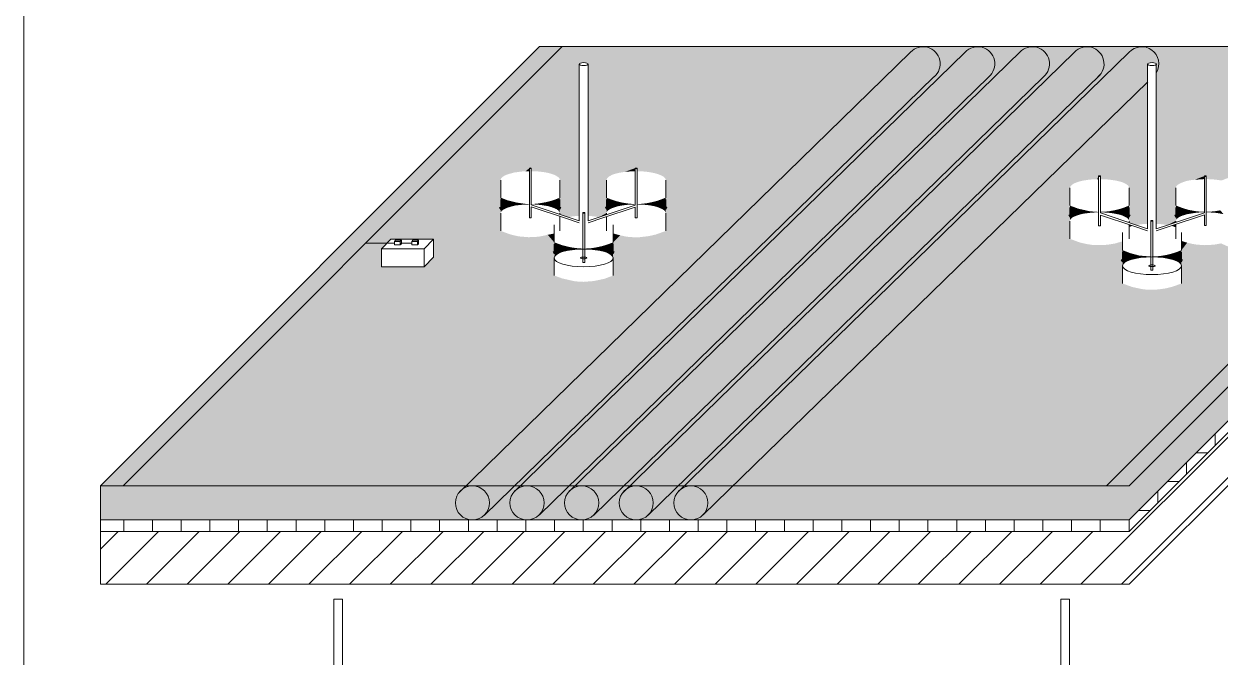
# Model space of a CAD drawing. Extents: x -1067 to 23308, y -6822 to 57810.
# Drawn here: x 202.6 to 327.5, y -21.3 to 44.8 of the extents above; entities that cross this region are included whole.
import ezdxf
from ezdxf.lldxf.tags import DXFTag

# ---------------------------------------------------------------- set-up
doc = ezdxf.new("R2010")
doc.units = 0
doc.layers.get('0').update_dxf_attribs({"lineweight": 13})
for name, color, linetype, lineweight, true_color in [('Boden 8.OG', 7, 'Continuous', 13, 0xc0c0c0), ('Bodenplatten', 9, 'Continuous', 13, 0x808080), ('EL01_WAN_Blitzschutz_kuenstliche_Leiter', 1, 'Continuous', 13, 0xff0000), ('EL01_WAN_Elektrokabel', 7, 'Continuous', 13, 0xff6600), ('EL01_WAN_Fangleitungen bestehend Kün', 1, 'Continuous', 13, 0xff0000), ('EL01_WAN_Geometrie', 3, 'Continuous', 13, 0x00ff00), ('EL01_WAN_Pfeil', 1, 'Continuous', 13, 0xff0000), ('Erde Kies Gestein', 9, 'Continuous', 13, 0x808080), ('Isolation Boden 8.OG', 7, 'Continuous', 13, 0x00e500)]:
    doc.layers.add(name, color=color, linetype=linetype, lineweight=lineweight, true_color=true_color)
doc.layers.add('EL01_WAN_Dachleiterstütze', color=7, linetype='Continuous', lineweight=13)
tags = doc.linetypes.add('fein_strichliert', pattern=[4, 1, -2, 1]).pattern_tags.tags
tags[8:9] = [DXFTag(74, 4), DXFTag(75, 0), DXFTag(340, '0'), DXFTag(46, 0.0), DXFTag(50, 0.0), DXFTag(44, 0.0), DXFTag(45, 0.0)]
tags[6:7] = [DXFTag(74, 4), DXFTag(75, 0), DXFTag(340, '0'), DXFTag(46, 0.0), DXFTag(50, 0.0), DXFTag(44, 0.0), DXFTag(45, 0.0)]
tags[4:5] = [DXFTag(74, 4), DXFTag(75, 0), DXFTag(340, '0'), DXFTag(46, 0.0), DXFTag(50, 0.0), DXFTag(44, 0.0), DXFTag(45, 0.0)]

# ---------------------------------------------------------------- blocks, each defined once
blk = doc.blocks.new('Schraffur-A0UJ2DQ6XE', base_point=(210.58, -3.43))
at = {"color": 0, "linetype": 'ByBlock', "lineweight": -2, "ltscale": 0.13}
for points in [[(256.43, 42.42), (239.93, 21.32), (210.58, -3.43)], [(240.91, 22.3), (256.43, 42.42), (239.93, 21.32)], [(245.36, 22.3), (240.91, 22.3), (256.43, 42.42)], [(256.43, 42.42), (252.38, 28.54), (245.36, 20.42)], [(256.43, 42.42), (245.36, 20.42), (245.36, 22.3)], [(256.43, 42.42), (252.43, 28.67), (252.38, 28.54)], [(256.43, 42.42), (252.53, 28.79), (252.43, 28.67)], [(256.43, 42.42), (252.81, 28.97), (252.53, 28.79)], [(256.43, 42.42), (253.2, 29.12), (252.81, 28.97)], [(256.43, 42.42), (253.82, 29.28), (253.2, 29.12)], [(256.43, 42.42), (254.56, 29.38), (253.82, 29.28)], [(256.43, 42.42), (254.97, 29.4), (254.56, 29.38)], [(256.43, 42.42), (255.37, 29.72), (254.97, 29.4)], [(256.43, 42.42), (255.38, 29.73), (255.37, 29.73)], [(256.43, 42.42), (255.37, 29.73), (255.37, 29.72)], [(256.43, 42.42), (255.41, 29.75), (255.38, 29.74)], [(256.43, 42.42), (255.38, 29.74), (255.38, 29.73)], [(256.43, 42.42), (255.44, 29.75), (255.41, 29.75)], [(256.43, 42.42), (255.47, 29.75), (255.44, 29.75)], [(256.43, 42.42), (255.49, 29.75), (255.47, 29.75)], [(256.43, 42.42), (255.51, 29.75), (255.49, 29.75)], [(256.43, 42.42), (255.53, 29.75), (255.51, 29.75)], [(256.43, 42.42), (255.55, 29.74), (255.53, 29.75)], [(256.43, 42.42), (255.56, 29.73), (255.55, 29.74)], [(256.43, 42.42), (256.36, 29.38), (255.56, 29.41)], [(256.43, 42.42), (255.56, 29.41), (255.56, 29.72)], [(256.43, 42.42), (255.56, 29.72), (255.56, 29.73)], [(256.43, 42.42), (255.56, 29.73), (255.56, 29.73)], [(256.61, 29.35), (256.43, 42.42), (256.36, 29.38)], [(363.86, 42.42), (261.03, 40.76), (256.43, 42.42)], [(260.59, 40.62), (256.61, 29.35), (256.43, 42.42)], [(256.43, 42.42), (261.03, 40.76), (260.95, 40.75)], [(256.43, 42.42), (260.95, 40.75), (260.9, 40.75)], [(256.43, 42.42), (260.9, 40.75), (260.84, 40.74)], [(256.43, 42.42), (260.84, 40.74), (260.76, 40.72)], [(256.43, 42.42), (260.76, 40.72), (260.7, 40.7)], [(256.43, 42.42), (260.7, 40.7), (260.65, 40.68)], [(256.43, 42.42), (260.65, 40.68), (260.62, 40.67)], [(256.43, 42.42), (260.62, 40.67), (260.61, 40.65)], [(256.43, 42.42), (260.61, 40.65), (260.6, 40.64)], [(256.43, 42.42), (260.6, 40.64), (260.59, 40.63)], [(256.43, 42.42), (260.59, 40.63), (260.59, 40.62)], [(363.86, 42.42), (261.13, 40.75), (261.03, 40.76)], [(363.86, 42.42), (261.21, 40.75), (261.13, 40.75)], [(363.86, 42.42), (261.27, 40.74), (261.21, 40.75)], [(363.86, 42.42), (261.31, 40.73), (261.27, 40.74)], [(363.86, 42.42), (261.35, 40.72), (261.31, 40.73)], [(363.86, 42.42), (261.38, 40.71), (261.35, 40.72)], [(363.86, 42.42), (261.41, 40.69), (261.38, 40.71)], [(363.86, 42.42), (261.44, 40.68), (261.41, 40.69)], [(363.86, 42.42), (261.45, 40.67), (261.44, 40.68)], [(363.86, 42.42), (261.47, 40.66), (261.45, 40.67)], [(363.86, 42.42), (261.48, 40.65), (261.47, 40.65)], [(363.86, 42.42), (261.47, 40.65), (261.47, 40.66)], [(363.86, 42.42), (261.49, 40.64), (261.48, 40.65)], [(363.86, 42.42), (261.5, 40.63), (261.49, 40.64)], [(363.86, 42.42), (320.32, 40.75), (261.5, 40.6)], [(363.86, 42.42), (261.5, 40.6), (261.5, 40.61)], [(363.86, 42.42), (261.5, 40.61), (261.5, 40.62)], [(363.86, 42.42), (261.5, 40.62), (261.5, 40.63)], [(363.86, 42.42), (318.01, -3.43), (337.37, 19.53)], [(363.86, 42.42), (320.39, 40.76), (320.32, 40.75)], [(363.86, 42.42), (320.43, 40.76), (320.39, 40.76)], [(363.86, 42.42), (320.49, 40.75), (320.43, 40.76)], [(363.86, 42.42), (320.54, 40.75), (320.49, 40.75)], [(363.86, 42.42), (320.58, 40.74), (320.54, 40.75)], [(363.86, 42.42), (320.64, 40.73), (320.58, 40.74)], [(363.86, 42.42), (320.69, 40.72), (320.64, 40.73)], [(363.86, 42.42), (320.75, 40.7), (320.69, 40.72)], [(363.86, 42.42), (320.8, 40.68), (320.75, 40.7)], [(363.86, 42.42), (320.82, 40.66), (320.8, 40.68)], [(363.86, 42.42), (320.85, 40.63), (320.82, 40.66)], [(363.86, 42.42), (323.61, 28.26), (320.85, 29.15)], [(363.86, 42.42), (320.85, 29.15), (320.85, 29.48)], [(363.86, 42.42), (320.85, 29.48), (320.85, 37.41)], [(363.86, 42.42), (320.85, 37.41), (320.85, 40.6)], [(363.86, 42.42), (320.85, 40.6), (320.85, 40.62)], [(363.86, 42.42), (320.85, 40.62), (320.85, 40.63)], [(363.86, 42.42), (323.95, 28.37), (323.61, 28.26)], [(363.86, 42.42), (324.32, 28.46), (323.95, 28.37)], [(363.86, 42.42), (325.9, 28.92), (324.32, 28.46)], [(363.86, 42.42), (325.92, 28.92), (325.9, 28.92)], [(363.86, 42.42), (325.93, 28.93), (325.92, 28.92)], [(363.86, 42.42), (325.95, 28.93), (325.93, 28.93)], [(363.86, 42.42), (325.96, 28.93), (325.95, 28.93)], [(363.86, 42.42), (325.97, 28.93), (325.96, 28.93)], [(363.86, 42.42), (325.98, 28.93), (325.97, 28.93)], [(363.86, 42.42), (326, 28.93), (325.98, 28.93)], [(363.86, 42.42), (326.01, 28.93), (326, 28.93)], [(363.86, 42.42), (326.03, 28.92), (326.01, 28.93)], [(363.86, 42.42), (326.05, 28.92), (326.03, 28.92)], [(363.86, 42.42), (326.06, 28.91), (326.05, 28.92)], [(363.86, 42.42), (326.07, 28.9), (326.06, 28.91)], [(363.86, 42.42), (326.36, 28.58), (326.07, 28.59)], [(363.86, 42.42), (326.07, 28.59), (326.07, 28.89)], [(363.86, 42.42), (326.07, 28.89), (326.07, 28.9)], [(363.86, 42.42), (326.07, 28.9), (326.07, 28.9)], [(363.86, 42.42), (326.65, 28.57), (326.36, 28.58)], [(363.86, 42.42), (326.95, 28.54), (326.65, 28.57)], [(363.86, 42.42), (327.28, 28.5), (326.95, 28.54)], [(363.86, 42.42), (327.5, 28.47), (327.28, 28.5)], [(363.86, 42.42), (327.65, 28.44), (327.5, 28.47)], [(256.84, 29.32), (260.59, 40.62), (256.61, 29.35)], [(257.04, 29.29), (256.84, 29.32), (260.59, 40.62)], [(260.59, 40.62), (257.21, 29.26), (257.04, 29.29)], [(260.59, 40.62), (257.04, 29.29), (260.59, 40.62)], [(260.59, 40.62), (257.43, 29.21), (257.21, 29.26)], [(260.59, 40.62), (257.58, 29.17), (257.43, 29.21)], [(260.59, 40.62), (257.7, 29.13), (257.58, 29.17)], [(260.59, 40.62), (257.84, 29.08), (257.7, 29.13)], [(260.59, 40.62), (257.95, 29.04), (257.84, 29.08)], [(260.59, 40.62), (258.06, 28.99), (257.95, 29.04)], [(260.59, 40.62), (258.17, 28.94), (258.06, 28.99)], [(260.59, 40.62), (258.23, 28.9), (258.17, 28.94)], [(260.59, 40.62), (258.32, 28.84), (258.23, 28.9)], [(260.59, 40.62), (258.4, 28.78), (258.32, 28.84)], [(260.59, 40.62), (258.45, 28.73), (258.4, 28.78)], [(260.58, 40.61), (258.45, 28.73), (260.59, 40.62)], [(260.58, 40.61), (258.51, 28.65), (258.45, 28.73)], [(260.58, 40.61), (258.54, 28.56), (258.51, 28.65)], [(260.58, 40.61), (258.55, 28.49), (258.54, 28.56)], [(258.55, 26.65), (258.55, 28.49), (260.58, 40.61)], [(258.55, 26.65), (260.58, 40.61), (258.55, 25.02)], [(259.42, 24.62), (260.58, 40.61), (258.55, 24.91)], [(260.58, 40.61), (258.55, 24.91), (258.55, 25.02)], [(260.58, 40.6), (259.42, 24.62), (260.58, 40.61)], [(260.01, 24.71), (260.58, 40.6), (259.42, 24.62)], [(260.58, 24.75), (260.01, 24.71), (260.58, 40.6)], [(260.58, 38.24), (260.58, 24.75), (260.58, 40.6)], [(261.5, 38.24), (261.5, 40.6), (320.32, 40.75)], [(261.5, 38.24), (320.32, 40.75), (320.26, 40.75)], [(261.5, 38.24), (320.26, 40.75), (320.2, 40.74)], [(320.15, 40.73), (261.5, 38.24), (320.2, 40.74)], [(320.15, 40.73), (266.48, 29.74), (261.5, 38.24)], [(320.15, 40.73), (266.5, 29.75), (266.48, 29.74)], [(320.15, 40.73), (266.51, 29.75), (266.5, 29.75)], [(320.15, 40.73), (266.53, 29.75), (266.51, 29.75)], [(320.15, 40.73), (266.57, 29.75), (266.53, 29.75)], [(320.15, 40.73), (266.59, 29.74), (266.57, 29.75)], [(320.15, 40.73), (266.6, 29.74), (266.59, 29.74)], [(320.15, 40.73), (266.61, 29.73), (266.6, 29.74)], [(320.15, 40.73), (266.62, 29.73), (266.61, 29.73)], [(320.15, 40.73), (266.61, 29.73), (266.61, 29.73)], [(320.15, 40.73), (266.87, 29.4), (266.62, 29.41)], [(320.15, 40.73), (266.62, 29.41), (266.62, 29.71)], [(320.15, 40.73), (266.62, 29.71), (266.62, 29.72)], [(320.15, 40.73), (266.62, 29.72), (266.62, 29.72)], [(320.15, 40.73), (266.62, 29.72), (266.62, 29.73)], [(320.15, 40.73), (267.2, 29.39), (266.87, 29.4)], [(320.15, 40.73), (267.55, 29.36), (267.2, 29.39)], [(320.15, 40.73), (267.8, 29.33), (267.55, 29.36)], [(320.15, 40.73), (268.15, 29.27), (267.8, 29.33)], [(320.15, 40.73), (268.41, 29.22), (268.15, 29.27)], [(320.15, 40.73), (268.59, 29.17), (268.41, 29.22)], [(320.15, 40.73), (268.86, 29.09), (268.59, 29.17)], [(320.15, 40.73), (269.03, 29.02), (268.86, 29.09)], [(320.15, 40.73), (269.17, 28.96), (269.03, 29.02)], [(320.15, 40.73), (269.29, 28.89), (269.17, 28.96)], [(320.15, 40.73), (269.4, 28.83), (269.29, 28.89)], [(320.15, 40.73), (269.46, 28.77), (269.4, 28.83)], [(320.15, 40.73), (269.51, 28.72), (269.46, 28.77)], [(320.15, 40.73), (269.56, 28.65), (269.51, 28.72)], [(320.15, 40.73), (269.59, 28.58), (269.56, 28.65)], [(320.15, 40.73), (269.61, 28.49), (269.59, 28.58)], [(320.15, 40.73), (320.08, 40.72), (269.61, 28.49)], [(269.61, 26.65), (269.61, 28.49), (320.08, 40.72)], [(269.61, 26.65), (320.08, 40.72), (269.61, 25.02)], [(269.61, 23.17), (269.61, 25.02), (320.08, 40.72)], [(269.61, 23.17), (320.08, 40.72), (320.04, 40.7)], [(269.61, 23.17), (320.04, 40.7), (320.02, 40.69)], [(269.61, 23.17), (320.02, 40.69), (320, 40.68)], [(269.61, 23.17), (320, 40.68), (319.98, 40.67)], [(269.61, 23.17), (319.98, 40.67), (319.96, 40.65)], [(269.61, 23.17), (319.96, 40.65), (319.95, 40.64)], [(269.61, 23.17), (319.95, 40.64), (311.9, 27.85)], [(311.9, 27.85), (319.95, 40.64), (311.95, 27.91)], [(319.94, 40.62), (311.95, 27.91), (319.95, 40.64)], [(319.94, 40.62), (312.04, 28), (311.95, 27.91)], [(319.94, 40.62), (312.17, 28.08), (312.04, 28)], [(319.94, 40.62), (312.36, 28.18), (312.17, 28.08)], [(319.94, 40.62), (312.66, 28.29), (312.36, 28.18)], [(319.94, 40.62), (312.93, 28.37), (312.66, 28.29)], [(319.94, 40.62), (313.19, 28.43), (312.93, 28.37)], [(319.94, 40.62), (313.38, 28.46), (313.19, 28.43)], [(319.94, 40.62), (313.7, 28.51), (313.38, 28.46)], [(319.94, 40.62), (314.08, 28.55), (313.7, 28.51)], [(319.94, 40.62), (314.34, 28.57), (314.08, 28.55)], [(319.94, 40.62), (314.66, 28.58), (314.34, 28.57)], [(319.94, 40.62), (314.82, 28.89), (314.66, 28.58)], [(319.94, 40.62), (314.83, 28.91), (314.82, 28.9)], [(319.94, 40.62), (314.82, 28.9), (314.82, 28.89)], [(319.94, 40.62), (314.84, 28.91), (314.83, 28.91)], [(319.94, 40.62), (314.85, 28.91), (314.84, 28.91)], [(319.94, 40.62), (314.86, 28.92), (314.85, 28.91)], [(319.94, 40.62), (314.88, 28.92), (314.86, 28.92)], [(319.94, 40.62), (314.89, 28.92), (314.88, 28.92)], [(319.94, 40.62), (314.92, 28.92), (314.89, 28.92)], [(319.94, 40.62), (314.94, 28.92), (314.92, 28.92)], [(319.94, 40.62), (314.97, 28.92), (314.94, 28.92)], [(319.94, 40.62), (314.99, 28.91), (314.97, 28.92)], [(319.94, 40.62), (315, 28.91), (314.99, 28.91)], [(319.94, 40.62), (315.01, 28.9), (315, 28.91)], [(319.94, 40.62), (315.36, 28.57), (315.01, 28.58)], [(319.94, 40.62), (315.01, 28.58), (315.01, 28.89)], [(319.94, 40.62), (315.01, 28.89), (315.01, 28.89)], [(319.94, 40.62), (315.01, 28.89), (315.01, 28.9)], [(319.94, 40.62), (315.62, 28.56), (315.36, 28.57)], [(319.94, 40.62), (315.82, 28.54), (315.62, 28.56)], [(319.94, 40.62), (315.96, 28.53), (315.82, 28.54)], [(319.94, 40.62), (316.15, 28.5), (315.96, 28.53)], [(319.94, 40.62), (316.3, 28.48), (316.15, 28.5)], [(319.94, 40.62), (316.51, 28.45), (316.3, 28.48)], [(319.94, 40.62), (316.69, 28.42), (316.51, 28.45)], [(319.94, 40.62), (316.84, 28.38), (316.69, 28.42)], [(319.94, 40.62), (316.96, 28.36), (316.84, 28.38)], [(319.94, 40.62), (317.09, 28.32), (316.96, 28.36)], [(319.94, 40.62), (317.2, 28.29), (317.09, 28.32)], [(319.94, 40.62), (317.34, 28.24), (317.2, 28.29)], [(319.94, 40.62), (317.5, 28.17), (317.34, 28.24)], [(319.94, 40.62), (317.62, 28.11), (317.5, 28.17)], [(319.94, 40.62), (317.7, 28.06), (317.62, 28.11)], [(319.94, 40.62), (317.78, 28.01), (317.7, 28.06)], [(319.94, 40.62), (317.86, 27.94), (317.78, 28.01)], [(319.94, 40.62), (317.92, 27.88), (317.86, 27.94)], [(319.94, 40.62), (317.95, 27.83), (317.92, 27.88)], [(317.98, 27.78), (319.94, 40.62), (317.95, 27.83)], [(319.94, 40.6), (317.98, 27.78), (319.94, 40.62)], [(318, 27.73), (319.94, 40.6), (317.98, 27.78)], [(318, 25.82), (318, 27.66), (319.94, 40.6)], [(318, 25.82), (319.94, 40.6), (318.77, 23.79)], [(318, 27.66), (318, 27.73), (319.94, 40.6)], [(319.94, 40.6), (318.99, 23.83), (318.77, 23.79)], [(319.94, 40.6), (319.19, 23.86), (318.99, 23.83)], [(319.94, 40.6), (319.46, 23.89), (319.19, 23.86)], [(319.94, 40.6), (319.69, 23.91), (319.46, 23.89)], [(319.94, 40.6), (319.94, 23.92), (319.69, 23.91)], [(319.94, 40.6), (319.94, 37.41), (319.94, 23.92)], [(264.02, 29.04), (261.5, 38.24), (264.39, 29.16)], [(261.5, 38.24), (264.39, 29.16), (266.47, 29.74)], [(263.48, 28.64), (261.5, 24.75), (261.5, 38.24)], [(263.48, 28.64), (261.5, 38.24), (263.53, 28.72)], [(261.5, 38.24), (264.02, 29.04), (263.76, 28.9)], [(261.5, 38.24), (263.76, 28.9), (263.67, 28.84)], [(261.5, 38.24), (263.67, 28.84), (263.58, 28.77)], [(261.5, 38.24), (263.58, 28.77), (263.53, 28.72)], [(261.5, 38.24), (266.48, 29.74), (266.47, 29.74)], [(255.37, 29.41), (254.97, 29.4), (255.37, 29.72)], [(255.37, 29.41), (255.37, 29.72), (255.37, 29.72)], [(264.39, 29.16), (266.47, 29.74), (264.81, 29.26)], [(266.47, 29.74), (264.81, 29.26), (266.45, 29.74)], [(264.81, 29.26), (266.45, 29.74), (265.32, 29.34)], [(265.65, 29.37), (265.32, 29.34), (266.45, 29.74)], [(265.65, 29.37), (266.45, 29.74), (266.44, 29.73)], [(265.65, 29.37), (266.44, 29.73), (265.89, 29.39)], [(266.44, 29.73), (266.44, 29.73), (265.89, 29.39)], [(266.44, 29.73), (265.89, 29.39), (266.43, 29.72)], [(265.89, 29.39), (266.43, 29.72), (266.21, 29.41)], [(266.43, 29.72), (266.21, 29.41), (266.43, 29.72)], [(266.21, 29.41), (266.43, 29.72), (266.43, 29.71)], [(266.43, 29.41), (266.21, 29.41), (266.43, 29.71)], [(314.66, 28.58), (314.82, 28.89), (314.82, 28.89)], [(314.66, 28.58), (314.82, 28.89), (314.82, 28.58)], [(323.11, 28.01), (323.01, 27.93), (320.85, 29.15)], [(323.01, 27.93), (320.85, 29.15), (322.93, 27.82)], [(320.85, 29.15), (322.93, 27.82), (320.85, 23.92)], [(320.85, 29.15), (323.61, 28.26), (323.32, 28.13)], [(320.85, 29.15), (323.32, 28.13), (323.11, 28.01)], [(324.86, 28.52), (324.32, 28.46), (325.9, 28.92)], [(324.86, 28.52), (325.9, 28.92), (325.89, 28.91)], [(324.86, 28.52), (325.89, 28.91), (325.88, 28.91)], [(324.86, 28.52), (325.88, 28.91), (325.88, 28.9)], [(324.86, 28.52), (325.88, 28.9), (325.87, 28.89)], [(324.86, 28.52), (325.87, 28.89), (325.87, 28.59)], [(245.36, 20.42), (252.38, 28.54), (252.38, 28.49)], [(252.38, 26.65), (245.36, 20.42), (252.38, 28.49)], [(263.48, 28.64), (261.88, 24.72), (261.5, 24.75)], [(263.48, 28.64), (263.44, 28.55), (261.88, 24.72)], [(263.44, 28.55), (262.13, 24.69), (261.88, 24.72)], [(262.66, 24.62), (263.44, 28.55), (262.13, 24.69)], [(263.43, 28.48), (262.66, 24.62), (263.44, 28.55)], [(263.43, 25.04), (263.43, 28.48), (262.66, 24.62)], [(263.43, 26.65), (263.43, 25.04), (263.43, 28.48)], [(269.61, 23.17), (311.9, 27.85), (311.85, 27.77)], [(269.61, 23.17), (311.85, 27.77), (311.83, 27.66)], [(269.61, 23.17), (311.83, 27.66), (311.83, 24.19)], [(311.83, 25.82), (311.83, 24.19), (311.83, 27.66)], [(322.93, 27.82), (320.85, 23.92), (322.9, 27.74)], [(320.85, 23.92), (322.9, 27.74), (321.16, 23.9)], [(322.9, 27.74), (321.49, 23.87), (321.16, 23.9)], [(322.01, 23.79), (322.9, 27.74), (321.49, 23.87)], [(322.89, 27.67), (322.01, 23.79), (322.9, 27.74)], [(322.89, 24.22), (322.89, 27.67), (322.01, 23.79)], [(322.89, 25.83), (322.89, 24.22), (322.89, 27.67)], [(252.38, 26.65), (252.38, 23.18), (245.36, 20.42)], [(252.38, 26.65), (253.07, 26.38), (252.39, 25.12)], [(252.38, 26.65), (252.39, 25.12), (252.38, 25.02)], [(252.38, 26.65), (252.38, 25.02), (252.38, 23.18)], [(253.07, 26.38), (252.48, 25.27), (252.39, 25.12)], [(253.07, 26.38), (252.63, 25.39), (252.48, 25.27)], [(253.07, 26.38), (253.01, 25.58), (252.63, 25.39)], [(253.07, 26.38), (253.5, 25.73), (253.01, 25.58)], [(253.07, 26.38), (254.07, 26.13), (253.5, 25.73)], [(257.62, 26.31), (257.32, 25.77), (257.15, 26.19)], [(257.68, 25.66), (257.62, 26.31), (257.32, 25.77)], [(258.1, 26.47), (257.68, 25.66), (257.62, 26.31)], [(257.98, 25.55), (258.1, 26.47), (257.68, 25.66)], [(258.21, 25.45), (257.98, 25.55), (258.1, 26.47)], [(258.55, 26.65), (258.21, 25.45), (258.1, 26.47)], [(258.55, 26.65), (258.37, 25.33), (258.21, 25.45)], [(258.55, 26.65), (258.49, 25.19), (258.37, 25.33)], [(258.55, 26.65), (258.52, 25.12), (258.49, 25.19)], [(258.55, 26.65), (258.55, 25.02), (258.52, 25.12)], [(263.97, 26.44), (263.45, 25.11), (263.43, 26.65)], [(263.45, 25.11), (263.43, 26.65), (263.43, 25.04)], [(263.48, 25.19), (263.97, 26.44), (263.45, 25.11)], [(263.53, 25.26), (263.48, 25.19), (263.97, 26.44)], [(263.97, 26.44), (263.63, 25.35), (263.53, 25.26)], [(263.97, 26.44), (263.73, 25.42), (263.63, 25.35)], [(263.97, 26.44), (263.93, 25.52), (263.73, 25.42)], [(263.93, 25.52), (263.97, 26.44), (264.16, 25.61)], [(263.97, 26.44), (264.16, 25.61), (264.4, 26.3)], [(264.16, 25.61), (264.4, 26.3), (264.55, 25.74)], [(264.4, 26.3), (264.55, 25.74), (264.97, 26.15)], [(268.67, 26.3), (268.38, 25.77), (268.13, 26.17)], [(268.77, 25.66), (268.67, 26.3), (268.38, 25.77)], [(269.12, 26.46), (268.77, 25.66), (268.67, 26.3)], [(268.99, 25.57), (269.12, 26.46), (268.77, 25.66)], [(269.16, 25.5), (268.99, 25.57), (269.12, 26.46)], [(269.61, 26.65), (269.16, 25.5), (269.12, 26.46)], [(269.61, 26.65), (269.3, 25.43), (269.16, 25.5)], [(269.61, 26.65), (269.4, 25.36), (269.3, 25.43)], [(269.61, 26.65), (269.47, 25.3), (269.4, 25.36)], [(269.61, 26.65), (269.55, 25.21), (269.47, 25.3)], [(269.61, 26.65), (269.6, 25.11), (269.55, 25.21)], [(269.61, 26.65), (269.61, 25.02), (269.6, 25.11)], [(254.07, 26.13), (253.95, 25.84), (253.5, 25.73)], [(254.74, 25.92), (254.07, 26.13), (253.95, 25.84)], [(255, 26), (254.74, 25.92), (254.07, 26.13)], [(255.37, 25.94), (255, 26), (254.74, 25.92)], [(255.37, 25.99), (255.37, 25.94), (255, 26)], [(256.03, 26.01), (255.89, 25.94), (255.56, 25.94)], [(256.03, 26.01), (255.56, 25.94), (255.56, 25.99)], [(256.23, 25.92), (256.03, 26.01), (255.89, 25.94)], [(256.56, 26.08), (256.23, 25.92), (256.03, 26.01)], [(256.73, 25.86), (256.56, 26.08), (256.23, 25.92)], [(257.15, 26.19), (256.73, 25.86), (256.56, 26.08)], [(257.32, 25.77), (257.15, 26.19), (256.73, 25.86)], [(263.44, 24.88), (262.66, 24.62), (263.43, 25.04)], [(264.55, 25.74), (264.97, 26.15), (264.86, 25.8)], [(265.22, 25.86), (264.86, 25.8), (264.97, 26.15)], [(265.22, 25.86), (264.97, 26.15), (265.58, 26.05)], [(265.22, 25.86), (265.58, 26.05), (265.68, 25.91)], [(266.07, 26), (265.68, 25.91), (265.58, 26.05)], [(266.07, 26), (266.07, 25.93), (265.68, 25.91)], [(266.07, 26), (266.43, 25.99), (266.42, 25.94)], [(266.07, 26), (266.42, 25.94), (266.07, 25.93)], [(266.99, 25.93), (266.75, 25.99), (266.62, 25.94)], [(266.75, 25.99), (266.62, 25.94), (266.62, 25.99)], [(267.13, 26.01), (266.99, 25.93), (266.75, 25.99)], [(267.46, 25.9), (267.13, 26.01), (266.99, 25.93)], [(267.63, 26.07), (267.46, 25.9), (267.13, 26.01)], [(267.69, 25.88), (267.63, 26.07), (267.46, 25.9)], [(268.13, 26.17), (267.69, 25.88), (267.63, 26.07)], [(268.13, 26.17), (267.92, 25.85), (267.69, 25.88)], [(268.38, 25.77), (268.13, 26.17), (267.92, 25.85)], [(312.7, 25.5), (311.9, 24.4), (311.83, 25.82)], [(311.83, 25.82), (311.9, 24.4), (311.85, 24.31)], [(311.83, 25.82), (311.85, 24.31), (311.83, 24.19)], [(312.7, 25.5), (311.99, 24.5), (311.9, 24.4)], [(312.7, 25.5), (312.11, 24.59), (311.99, 24.5)], [(312.7, 25.5), (312.44, 24.75), (312.11, 24.59)], [(312.89, 24.9), (312.44, 24.75), (312.7, 25.5)], [(312.89, 24.9), (312.7, 25.5), (313.89, 25.23)], [(312.89, 24.9), (313.89, 25.23), (313.25, 24.98)], [(313.89, 25.23), (313.69, 25.04), (313.25, 24.98)], [(314.14, 25.09), (313.89, 25.23), (313.69, 25.04)], [(314.82, 25.16), (314.14, 25.09), (313.89, 25.23)], [(314.56, 25.11), (314.82, 25.16), (314.14, 25.09)], [(314.82, 25.12), (314.56, 25.11), (314.82, 25.16)], [(315.04, 25.17), (315.02, 25.12), (315.01, 25.12)], [(315.04, 25.17), (315.01, 25.12), (315.01, 25.16)], [(315.04, 25.17), (315.01, 25.16), (315.01, 25.17)], [(315.04, 25.17), (315.48, 25.1), (315.02, 25.12)], [(315.04, 25.17), (315.37, 25.18), (315.48, 25.1)], [(315.37, 25.18), (315.48, 25.1), (315.61, 25.2)], [(315.48, 25.1), (315.61, 25.2), (315.74, 25.09)], [(315.61, 25.2), (315.74, 25.09), (315.91, 25.23)], [(315.74, 25.09), (315.91, 25.23), (316.1, 25.05)], [(315.91, 25.23), (316.1, 25.05), (316.31, 25.3)], [(316.1, 25.05), (316.31, 25.3), (316.52, 24.98)], [(316.31, 25.3), (316.47, 25.33), (316.52, 24.98)], [(316.47, 25.33), (316.52, 24.98), (317.01, 25.46)], [(316.52, 24.98), (317.01, 25.46), (316.83, 24.92)], [(317.01, 25.46), (316.83, 24.92), (317.07, 24.86)], [(317.49, 25.62), (317.07, 24.86), (317.01, 25.46)], [(317.49, 25.62), (317.23, 24.81), (317.07, 24.86)], [(317.49, 25.62), (317.38, 24.75), (317.23, 24.81)], [(317.49, 25.62), (317.55, 24.67), (317.38, 24.75)], [(318, 25.82), (317.55, 24.67), (317.49, 25.62)], [(318, 25.82), (317.72, 24.58), (317.55, 24.67)], [(318, 25.82), (317.81, 24.52), (317.72, 24.58)], [(318, 25.82), (317.88, 24.45), (317.81, 24.52)], [(318, 25.82), (317.94, 24.38), (317.88, 24.45)], [(318, 25.82), (317.98, 24.31), (317.94, 24.38)], [(318, 25.82), (318, 24.24), (317.98, 24.31)], [(318, 25.82), (318.77, 23.79), (318, 24.05)], [(318, 25.82), (318, 24.05), (318, 24.19)], [(318, 25.82), (318, 24.19), (318, 24.24)], [(323.55, 25.58), (322.93, 24.35), (322.89, 25.83)], [(322.93, 24.35), (322.89, 25.83), (322.89, 24.22)], [(323.05, 24.5), (323.55, 25.58), (322.93, 24.35)], [(323.29, 24.65), (323.05, 24.5), (323.55, 25.58)], [(323.56, 24.77), (323.29, 24.65), (323.55, 25.58)], [(323.56, 24.77), (323.55, 25.58), (324.22, 25.37)], [(323.56, 24.77), (324.22, 25.37), (324.05, 24.92)], [(324.46, 24.99), (324.05, 24.92), (324.22, 25.37)], [(324.46, 24.99), (324.22, 25.37), (324.96, 25.24)], [(324.46, 24.99), (324.96, 25.24), (324.88, 25.06)], [(324.88, 25.06), (324.96, 25.24), (325.27, 25.1)], [(324.96, 25.24), (325.27, 25.1), (325.5, 25.18)], [(325.27, 25.1), (325.5, 25.18), (325.74, 25.12)], [(325.5, 25.18), (325.74, 25.12), (325.87, 25.17)], [(325.74, 25.12), (325.87, 25.17), (325.87, 25.12)], [(326.39, 25.18), (326.25, 25.11), (326.07, 25.12)], [(326.39, 25.18), (326.07, 25.12), (326.07, 25.17)], [(326.39, 25.18), (326.6, 25.1), (326.25, 25.11)], [(326.39, 25.18), (326.96, 25.23), (326.6, 25.1)], [(326.96, 25.23), (326.94, 25.08), (326.6, 25.1)], [(327.3, 25.03), (326.96, 25.23), (326.94, 25.08)], [(327.53, 25.33), (327.3, 25.03), (326.96, 25.23)], [(327.87, 24.93), (327.53, 25.33), (327.3, 25.03)], [(269.61, 23.17), (311.83, 24.19), (311.83, 22.35)], [(322.89, 24.09), (322.01, 23.79), (322.89, 24.22)], [(257.96, 18.52), (245.36, 20.42), (252.38, 23.18)], [(257.96, 18.52), (252.38, 23.18), (253.35, 22.82)], [(257.96, 18.52), (253.35, 22.82), (254.22, 22.61)], [(257.96, 18.52), (254.22, 22.61), (255.3, 22.52)], [(257.96, 18.52), (255.3, 22.52), (256.33, 22.57)], [(257.96, 18.52), (256.33, 22.57), (257.29, 22.77)], [(257.96, 21.99), (257.29, 22.77), (257.96, 22.91)], [(257.96, 18.52), (257.29, 22.77), (257.96, 21.99)], [(264.13, 21.99), (264.13, 22.91), (264.85, 22.72)], [(264.13, 21.99), (264.85, 22.72), (264.13, 20.36)], [(318.01, -3.43), (264.13, 18.52), (264.85, 22.72)], [(264.13, 20.36), (264.85, 22.72), (264.13, 18.52)], [(318.01, -3.43), (264.85, 22.72), (265.55, 22.57)], [(318.01, -3.43), (265.55, 22.57), (266.31, 22.51)], [(318.01, -3.43), (266.31, 22.51), (266.89, 22.52)], [(318.01, -3.43), (266.89, 22.52), (267.87, 22.64)], [(318.01, -3.43), (267.87, 22.64), (268.57, 22.8)], [(318.01, -3.43), (268.57, 22.8), (269.61, 23.17)], [(318.01, -3.43), (269.61, 23.17), (311.83, 22.35)], [(239.93, 21.32), (210.58, -3.43), (239.93, 19.44)], [(257.96, 18.52), (257.96, 21.99), (257.96, 20.36)], [(258.84, 21.67), (258.01, 20.53), (257.96, 21.99)], [(258.01, 20.53), (257.96, 21.99), (257.96, 20.43)], [(257.96, 21.99), (257.96, 20.43), (257.96, 20.36)], [(258.24, 20.77), (258.84, 21.67), (258.01, 20.53)], [(258.61, 20.92), (258.24, 20.77), (258.84, 21.67)], [(258.94, 21.04), (258.61, 20.92), (258.84, 21.67)], [(258.94, 21.04), (258.84, 21.67), (259.68, 21.47)], [(258.94, 21.04), (259.68, 21.47), (259.37, 21.13)], [(259.37, 21.13), (259.68, 21.47), (259.98, 21.23)], [(259.68, 21.47), (259.98, 21.23), (260.29, 21.38)], [(259.98, 21.23), (260.29, 21.38), (260.46, 21.27)], [(260.29, 21.38), (260.46, 21.27), (260.95, 21.33)], [(260.46, 21.27), (260.95, 21.33), (260.95, 21.28)], [(261.15, 21.28), (261.15, 21.33), (261.44, 21.35)], [(261.15, 21.28), (261.44, 21.35), (261.36, 21.28)], [(261.36, 21.28), (261.44, 21.35), (261.63, 21.27)], [(261.44, 21.35), (261.63, 21.27), (261.77, 21.37)], [(261.63, 21.27), (261.77, 21.37), (262.08, 21.23)], [(261.77, 21.37), (262.08, 21.23), (262.09, 21.41)], [(262.08, 21.23), (262.09, 21.41), (262.26, 21.21)], [(262.09, 21.41), (262.26, 21.21), (262.53, 21.49)], [(262.26, 21.21), (262.53, 21.49), (262.6, 21.16)], [(262.53, 21.49), (262.6, 21.16), (262.88, 21.57)], [(262.6, 21.16), (262.88, 21.57), (262.97, 21.08)], [(262.88, 21.57), (262.97, 21.08), (263.15, 21.64)], [(262.97, 21.08), (263.15, 21.64), (263.33, 20.98)], [(263.15, 21.64), (263.33, 20.98), (263.5, 21.75)], [(263.33, 20.98), (263.5, 21.75), (263.6, 20.88)], [(264.13, 21.99), (263.6, 20.88), (263.5, 21.75)], [(264.13, 21.99), (263.86, 20.74), (263.6, 20.88)], [(264.13, 21.99), (263.98, 20.65), (263.86, 20.74)], [(264.13, 21.99), (264.06, 20.55), (263.98, 20.65)], [(264.13, 21.99), (264.11, 20.46), (264.06, 20.55)], [(264.13, 21.99), (264.13, 20.36), (264.11, 20.46)], [(318.01, -3.43), (311.83, 22.35), (312.8, 21.99)], [(318.01, -3.43), (312.8, 21.99), (313.54, 21.81)], [(318.01, -3.43), (313.54, 21.81), (314.21, 21.71)], [(318.01, -3.43), (314.21, 21.71), (315.14, 21.69)], [(318.01, -3.43), (315.14, 21.69), (315.77, 21.74)], [(318.01, -3.43), (315.77, 21.74), (316.56, 21.87)], [(317.31, 19.54), (316.56, 21.87), (317.31, 22.09)], [(318.01, -3.43), (316.56, 21.87), (317.31, 17.69)], [(317.31, 19.54), (317.31, 17.69), (316.56, 21.87)], [(317.31, 19.54), (317.31, 22.09), (317.31, 21.17)], [(324.07, 21.95), (323.48, 21.17), (323.48, 22.13)], [(332.92, 19.53), (323.48, 21.17), (324.07, 21.95)], [(332.92, 19.53), (324.07, 21.95), (324.63, 21.82)], [(332.92, 19.53), (324.63, 21.82), (325.07, 21.75)], [(332.92, 19.53), (325.07, 21.75), (325.84, 21.69)], [(332.92, 19.53), (325.84, 21.69), (326.41, 21.71)], [(332.92, 19.53), (326.41, 21.71), (326.98, 21.76)], [(332.92, 19.53), (326.98, 21.76), (327.61, 21.87)], [(318.01, -3.43), (244.37, 19.44), (245.36, 20.42)], [(318.01, -3.43), (245.36, 20.42), (257.96, 18.52)], [(317.31, 19.54), (317.31, 21.17), (317.33, 19.64)], [(317.4, 19.76), (317.33, 19.64), (317.31, 21.17)], [(317.4, 19.76), (317.31, 21.17), (318.15, 20.85)], [(317.4, 19.76), (318.15, 20.85), (317.73, 19.99)], [(317.73, 19.99), (318.15, 20.85), (318.34, 20.24)], [(318.15, 20.85), (318.34, 20.24), (319.09, 20.6)], [(318.34, 20.24), (319.09, 20.6), (319.13, 20.38)], [(319.09, 20.6), (319.13, 20.38), (319.7, 20.55)], [(319.13, 20.38), (319.7, 20.55), (319.75, 20.43)], [(319.7, 20.55), (319.75, 20.43), (320.29, 20.51)], [(319.75, 20.43), (320.29, 20.51), (320.29, 20.46)], [(320.49, 20.46), (320.49, 20.51), (320.83, 20.52)], [(320.49, 20.46), (320.83, 20.52), (320.8, 20.45)], [(320.8, 20.45), (320.83, 20.52), (321.16, 20.43)], [(320.83, 20.52), (321.16, 20.43), (321.42, 20.58)], [(321.16, 20.43), (321.42, 20.58), (321.64, 20.38)], [(321.42, 20.58), (321.64, 20.38), (321.92, 20.67)], [(321.64, 20.38), (321.92, 20.67), (321.9, 20.34)], [(322.13, 20.3), (321.9, 20.34), (321.92, 20.67)], [(322.13, 20.3), (321.92, 20.67), (322.47, 20.81)], [(322.13, 20.3), (322.47, 20.81), (322.48, 20.21)], [(322.97, 20.97), (322.48, 20.21), (322.47, 20.81)], [(322.97, 20.97), (322.74, 20.13), (322.48, 20.21)], [(322.97, 20.97), (322.96, 20.05), (322.74, 20.13)], [(322.97, 20.97), (323.16, 19.94), (322.96, 20.05)], [(323.48, 21.17), (323.16, 19.94), (322.97, 20.97)], [(323.48, 21.17), (323.29, 19.85), (323.16, 19.94)], [(323.48, 21.17), (323.38, 19.77), (323.29, 19.85)], [(323.48, 21.17), (323.43, 19.7), (323.38, 19.77)], [(323.48, 21.17), (323.47, 19.63), (323.43, 19.7)], [(323.48, 21.17), (323.48, 19.54), (323.47, 19.63)], [(332.92, 19.53), (323.48, 17.69), (323.48, 21.17)], [(323.48, 21.17), (323.48, 17.69), (323.48, 19.54)], [(318.01, -3.43), (210.58, -3.43), (239.93, 19.44)], [(318.01, -3.43), (239.93, 19.44), (244.37, 19.44)], [(318.01, -3.43), (321.8, 17.17), (337.37, 19.53)], [(321.8, 17.17), (337.37, 19.53), (322.54, 17.35)], [(337.37, 19.53), (322.54, 17.35), (323.48, 17.69)], [(332.92, 19.53), (337.37, 19.53), (323.48, 17.69)], [(318.01, -3.43), (257.96, 18.52), (258.82, 18.21)], [(318.01, -3.43), (258.82, 18.21), (260.15, 17.91)], [(318.01, -3.43), (260.15, 17.91), (261.04, 17.86)], [(318.01, -3.43), (261.04, 17.86), (262.07, 17.94)], [(318.01, -3.43), (262.07, 17.94), (263.18, 18.17)], [(318.01, -3.43), (263.18, 18.17), (264.13, 18.52)], [(318.01, -3.43), (317.31, 17.69), (318.34, 17.32)], [(318.01, -3.43), (318.34, 17.32), (319.32, 17.11)], [(321.1, 17.07), (318.01, -3.43), (321.8, 17.17)], [(318.01, -3.43), (319.32, 17.11), (319.87, 17.04)], [(320.39, 17.03), (321.1, 17.07), (318.01, -3.43)], [(318.01, -3.43), (319.87, 17.04), (320.39, 17.03)]]:
    blk.add_solid(points, dxfattribs=at)
blk = doc.blocks.new('Polygon-A0UJ2DRUXE', base_point=(210.58, -6.98))
at = {"color": 0, "linetype": 'ByBlock', "lineweight": -2, "ltscale": 0.13}
for p, q in [((318.01, -3.43), (363.86, 42.42)), ((318.01, -6.98), (363.86, 38.87)), ((210.58, -3.43), (210.58, -6.98)), ((210.58, -3.43), (318.01, -3.43)), ((210.58, -6.98), (318.01, -6.98))]:
    blk.add_line(p, q, dxfattribs=at)
blk = doc.blocks.new('Schraffur-A0UJ2DTCXE', base_point=(318, 23.59))
at = {"linetype": 'ByBlock', "lineweight": -2, "ltscale": 0.13}
blk.add_hatch(color=0, dxfattribs=at).paths.add_polyline_path([(318, 23.84), (318.39, 23.71), (318.33, 23.7), (318.23, 23.67), (318.13, 23.63), (318.03, 23.6), (318, 23.59)])
blk = doc.blocks.new('Schraffur-A0UJ2DTUXE', base_point=(210.58, -13.72))
at = {"color": 0, "lineweight": -2}
for p, q in [((312.96, -13.72), (363.86, 37.18)), ((317.2, -13.72), (363.86, 32.94)), ((210.58, -10.04), (212.41, -8.21)), ((211.14, -13.72), (216.65, -8.21)), ((215.38, -13.72), (220.9, -8.21)), ((219.62, -13.72), (225.14, -8.21)), ((223.87, -13.72), (229.38, -8.21)), ((228.11, -13.72), (233.62, -8.21)), ((232.35, -13.72), (237.87, -8.21)), ((236.59, -13.72), (242.11, -8.21)), ((240.84, -13.72), (246.35, -8.21)), ((245.08, -13.72), (250.6, -8.21)), ((249.32, -13.72), (254.84, -8.21)), ((253.56, -13.72), (259.08, -8.21)), ((257.81, -13.72), (263.32, -8.21)), ((262.05, -13.72), (267.57, -8.21)), ((266.29, -13.72), (271.81, -8.21)), ((270.53, -13.72), (276.05, -8.21)), ((274.78, -13.72), (280.29, -8.21)), ((279.02, -13.72), (284.54, -8.21)), ((283.26, -13.72), (288.78, -8.21)), ((287.5, -13.72), (293.02, -8.21)), ((291.75, -13.72), (297.26, -8.21)), ((295.99, -13.72), (301.51, -8.21)), ((300.23, -13.72), (305.75, -8.21)), ((304.48, -13.72), (309.99, -8.21)), ((308.72, -13.72), (314.23, -8.21))]:
    blk.add_line(p, q, dxfattribs=at)
blk = doc.blocks.new('Polygon-A0UJ2DUAXE', base_point=(310.86, -33.02))
at = {"color": 0, "linetype": 'ByBlock', "lineweight": -2, "ltscale": 0.13}
for p, q in [((310.86, -15.27), (311.78, -15.27)), ((310.86, -33.02), (310.86, -15.27)), ((311.78, -15.27), (311.78, -33.02)), ((310.86, -33.02), (311.78, -33.02))]:
    blk.add_line(p, q, dxfattribs=at)
blk = doc.blocks.new('Polygon-A0UJ2DV0XE', base_point=(241.29, 21.72))
at = {"color": 0, "linetype": 'ByBlock', "lineweight": -2, "ltscale": 0.13}
for p, q in [((241.29, 22.08), (241.89, 22.08)), ((241.29, 21.72), (241.29, 22.08)), ((241.89, 21.72), (241.29, 21.72)), ((241.89, 22.08), (241.89, 21.72))]:
    blk.add_line(p, q, dxfattribs=at)
blk = doc.blocks.new('Polygon-A0UJ2DWGXE', base_point=(210.58, -3.43))
at = {"color": 0, "linetype": 'ByBlock', "lineweight": -2, "ltscale": 0.13}
for p, q in [((210.58, -3.43), (256.43, 42.42)), ((256.43, 42.42), (363.86, 42.42)), ((363.86, 42.42), (318.01, -3.43)), ((318.01, -3.43), (210.58, -3.43))]:
    blk.add_line(p, q, dxfattribs=at)
blk = doc.blocks.new('Polygon-A0UJ2DXEXE', base_point=(202.58, -173.08))
at = {"color": 0, "linetype": 'ByBlock', "lineweight": -2, "ltscale": 0.13}
blk.add_line((202.58, -173.08), (202.58, 59.47), dxfattribs=at)
blk = doc.blocks.new('Schraffur-A0UJ2DXQXE', base_point=(210.58, -6.98))
at = {"linetype": 'ByBlock', "lineweight": -2, "ltscale": 0.13}
blk.add_hatch(color=0, dxfattribs=at).paths.add_polyline_path([(210.58, -3.43), (318.01, -3.43), (363.86, 42.42), (363.86, 38.87), (318.01, -6.98), (210.58, -6.98)])
blk = doc.blocks.new('Polygon-A0UJ2DYIXE', base_point=(239.93, 19.44))
at = {"color": 0, "linetype": 'ByBlock', "lineweight": -2, "ltscale": 0.13}
for p, q in [((239.93, 19.44), (239.93, 21.32)), ((239.93, 21.32), (244.37, 21.32)), ((244.37, 21.32), (244.37, 19.44)), ((244.37, 19.44), (239.93, 19.44))]:
    blk.add_line(p, q, dxfattribs=at)
blk = doc.blocks.new('Schraffur-A0UJ2DYOXE', base_point=(213, -8.21))
at = {"color": 0, "lineweight": -2}
for p, q in [((327, 0.78), (327, 2)), ((325, 0), (326.22, 0)), ((324, -2.22), (324, -1)), ((322, -3), (323.22, -3)), ((321, -5.22), (321, -4)), ((319, -6), (320.22, -6)), ((213, -8.21), (213, -6.98)), ((216, -8.21), (216, -6.98)), ((219, -8.21), (219, -6.98)), ((222, -8.21), (222, -6.98)), ((225, -8.21), (225, -6.98)), ((228, -8.21), (228, -6.98)), ((231, -8.21), (231, -6.98)), ((234, -8.21), (234, -6.98)), ((237, -8.21), (237, -6.98)), ((240, -8.21), (240, -6.98)), ((243, -8.21), (243, -6.98)), ((246, -8.21), (246, -6.98)), ((249, -8.21), (249, -6.98)), ((252, -8.21), (252, -6.98)), ((255, -8.21), (255, -6.98)), ((258, -8.21), (258, -6.98)), ((261, -8.21), (261, -6.98)), ((264, -8.21), (264, -6.98)), ((267, -8.21), (267, -6.98)), ((270, -8.21), (270, -6.98)), ((273, -8.21), (273, -6.98)), ((276, -8.21), (276, -6.98)), ((279, -8.21), (279, -6.98)), ((282, -8.21), (282, -6.98)), ((285, -8.21), (285, -6.98)), ((288, -8.21), (288, -6.98)), ((291, -8.21), (291, -6.98)), ((294, -8.21), (294, -6.98)), ((297, -8.21), (297, -6.98)), ((300, -8.21), (300, -6.98)), ((303, -8.21), (303, -6.98)), ((306, -8.21), (306, -6.98)), ((309, -8.21), (309, -6.98)), ((312, -8.21), (312, -6.98)), ((315, -8.21), (315, -6.98)), ((318, -8.21), (318, -6.98))]:
    blk.add_line(p, q, dxfattribs=at)
blk = doc.blocks.new('Schraffur-A0UJ2E0CXE', base_point=(322.41, 23.55))
at = {"linetype": 'ByBlock', "lineweight": -2, "ltscale": 0.13}
blk.add_hatch(color=0, dxfattribs=at).paths.add_polyline_path([(322.89, 23.87), (322.89, 23.55), (322.85, 23.57), (322.76, 23.6), (322.6, 23.66), (322.44, 23.7), (322.41, 23.71)])
blk = doc.blocks.new('Polygon-A0UJ2E0IXE', base_point=(210.58, -8.21))
at = {"color": 0, "linetype": 'ByBlock', "lineweight": -2, "ltscale": 0.13}
for p, q in [((363.86, 38.87), (318.01, -6.98)), ((318.01, -8.21), (363.86, 37.65)), ((210.58, -6.98), (210.58, -8.21)), ((318.01, -6.98), (210.58, -6.98)), ((210.58, -8.21), (318.01, -8.21))]:
    blk.add_line(p, q, dxfattribs=at)
blk = doc.blocks.new('Polygon-A0UJ2E18XE', base_point=(243.08, 21.72))
at = {"color": 0, "linetype": 'ByBlock', "lineweight": -2, "ltscale": 0.13}
for p, q in [((243.08, 22.08), (243.68, 22.08)), ((243.08, 21.72), (243.08, 22.08)), ((243.68, 21.72), (243.08, 21.72)), ((243.68, 22.08), (243.68, 21.72))]:
    blk.add_line(p, q, dxfattribs=at)
blk = doc.blocks.new('Polygon-A0UJ2E20XE', base_point=(210.58, -13.72))
at = {"color": 0, "linetype": 'ByBlock', "lineweight": -2, "ltscale": 0.13}
for p, q in [((363.86, 37.65), (318.01, -8.21)), ((318.01, -13.72), (363.86, 32.13)), ((210.58, -8.21), (210.58, -13.72)), ((318.01, -8.21), (210.58, -8.21)), ((210.58, -13.72), (318.01, -13.72))]:
    blk.add_line(p, q, dxfattribs=at)
blk = doc.blocks.new('Polygon-A0UJ2E3UXE', base_point=(234.96, -33.02))
at = {"color": 0, "linetype": 'ByBlock', "lineweight": -2, "ltscale": 0.13}
for p, q in [((234.96, -33.02), (234.96, -15.27)), ((234.96, -15.27), (235.87, -15.27)), ((235.87, -15.27), (235.87, -33.02)), ((235.87, -33.02), (234.96, -33.02))]:
    blk.add_line(p, q, dxfattribs=at)

msp = doc.modelspace()

# ---------------------------------------------------------------- linework, layer by layer
at = {"layer": 'Bodenplatten', "ltscale": 0.13}
for p, q in [((252.38, 28.49), (252.38, 26.65)), ((258.55, 28.49), (258.55, 26.65)), ((263.43, 28.49), (263.43, 26.65)), ((269.61, 28.49), (269.61, 26.65)), ((311.83, 27.66), (311.83, 25.82)), ((318, 27.66), (318, 25.82)), ((322.89, 27.67), (322.89, 25.83)), ((252.38, 25.02), (252.38, 23.18)), ((258.55, 24.91), (258.55, 25.02)), ((263.44, 25.02), (263.44, 24.88)), ((269.61, 25.02), (269.61, 23.17)), ((257.96, 23.83), (257.96, 21.99)), ((258.55, 24.7), (258.55, 24.38)), ((263.44, 24.41), (263.44, 24.66)), ((264.13, 23.83), (264.13, 21.99)), ((311.83, 24.19), (311.83, 22.35)), ((318, 24.19), (318, 24.05)), ((318, 23.59), (318, 23.84)), ((322.89, 24.09), (322.89, 24.2)), ((322.89, 23.87), (322.89, 23.55)), ((317.31, 23.01), (317.31, 21.17)), ((323.48, 23.01), (323.48, 21.17)), ((257.96, 20.36), (257.96, 18.52)), ((264.13, 20.36), (264.13, 18.52)), ((317.31, 19.54), (317.31, 17.69)), ((323.48, 19.54), (323.48, 17.69))]:
    msp.add_line(p, q, dxfattribs=at)
at = {"layer": 'Bodenplatten', "linetype": 'fein_strichliert', "ltscale": 0.13}
for p, q in [((258.55, 24.38), (258.55, 23.18)), ((263.44, 24.41), (263.44, 23.17)), ((318, 23.59), (318, 22.35)), ((322.89, 23.55), (322.89, 22.35))]:
    msp.add_line(p, q, dxfattribs=at)
at = {"layer": 'Bodenplatten', "ltscale": 0.13, "extrusion": (0, 0, -1)}
for major_axis, ratio in [((3.09, 0), 0.298519), ((-0.327, 0), 0.266667)]:
    msp.add_ellipse((261.04, 20.36), major_axis=major_axis, ratio=ratio, dxfattribs=at)
at = {"layer": 'Bodenplatten', "ltscale": 0.13}
for major_axis, ratio in [((-3.09, 0), 0.298519), ((0.327, 0), 0.266667)]:
    msp.add_ellipse((320.4, 19.54), major_axis=major_axis, ratio=ratio, dxfattribs=at)
at = {"layer": 'EL01_WAN_Blitzschutz_kuenstliche_Leiter', "ltscale": 0.13}
for p, q in [((260.58, 40.6), (260.58, 24.74)), ((261.5, 24.74), (261.5, 40.6)), ((319.94, 23.92), (319.94, 40.6)), ((320.85, 40.6), (320.85, 23.92)), ((255.37, 28.41), (255.37, 29.72)), ((255.56, 28.41), (255.56, 29.72)), ((266.43, 28.4), (266.43, 29.71)), ((266.62, 28.4), (266.62, 29.71)), ((314.82, 27.57), (314.82, 28.89)), ((315.01, 27.57), (315.01, 28.89)), ((325.87, 27.58), (325.87, 28.89)), ((326.07, 27.58), (326.07, 28.89)), ((255.37, 25.99), (255.37, 24.94)), ((255.56, 25.91), (255.56, 25.99)), ((255.56, 25.91), (259.42, 24.62)), ((255.56, 25.7), (255.56, 24.94)), ((259.04, 24.53), (255.56, 25.7)), ((260.95, 23.75), (260.95, 25.06)), ((261.15, 23.75), (261.15, 25.06)), ((262.66, 24.62), (266.43, 25.88)), ((266.43, 25.66), (263.05, 24.53)), ((266.43, 25.88), (266.43, 25.99)), ((266.43, 25.66), (266.43, 24.93)), ((266.62, 25.99), (266.62, 24.93)), ((314.82, 25.16), (314.82, 24.11)), ((315.01, 25.05), (315.01, 25.16)), ((318.78, 23.79), (315.01, 25.05)), ((325.87, 25.08), (322.01, 23.79)), ((325.87, 25.08), (325.87, 25.17)), ((326.07, 25.17), (326.07, 24.11)), ((315.01, 24.84), (315.01, 24.11)), ((315.01, 24.84), (318.39, 23.71)), ((320.29, 22.92), (320.29, 24.23)), ((320.49, 22.92), (320.49, 24.23)), ((322.4, 23.71), (325.87, 24.87)), ((325.87, 24.87), (325.87, 24.11)), ((260.95, 21.33), (260.95, 20.28)), ((261.15, 20.28), (261.15, 21.33)), ((320.29, 19.45), (320.29, 20.51)), ((320.49, 20.51), (320.49, 19.45))]:
    msp.add_line(p, q, dxfattribs=at)
at = {"layer": 'EL01_WAN_Blitzschutz_kuenstliche_Leiter', "linetype": 'fein_strichliert', "ltscale": 0.13}
for p, q in [((255.37, 25.99), (255.37, 28.41)), ((255.56, 25.99), (255.56, 28.41)), ((266.43, 25.99), (266.43, 28.4)), ((266.62, 25.99), (266.62, 28.4)), ((314.82, 25.16), (314.82, 27.57)), ((315.01, 25.16), (315.01, 27.57)), ((325.87, 25.17), (325.87, 27.58)), ((326.07, 25.17), (326.07, 27.58)), ((255.37, 24.94), (255.37, 24.55)), ((255.37, 24.55), (255.56, 24.55)), ((255.56, 24.55), (255.56, 24.94)), ((260.58, 24.02), (259.04, 24.53)), ((260.58, 24.23), (259.42, 24.62)), ((260.58, 24.74), (260.58, 24.23)), ((260.95, 21.33), (260.95, 23.75)), ((261.15, 21.33), (261.15, 23.75)), ((261.5, 24.74), (261.5, 24.23)), ((261.5, 24.23), (262.66, 24.62)), ((261.5, 24.02), (263.05, 24.53)), ((266.43, 24.93), (266.43, 24.55)), ((266.43, 24.55), (266.62, 24.55)), ((266.62, 24.55), (266.62, 24.93)), ((314.82, 23.72), (314.82, 24.11)), ((315.01, 24.11), (315.01, 23.72)), ((319.94, 23.4), (318.78, 23.79)), ((319.94, 23.92), (319.94, 23.4)), ((320.85, 23.92), (320.85, 23.4)), ((320.85, 23.4), (322.01, 23.79)), ((325.87, 23.73), (325.87, 24.11)), ((326.07, 24.11), (326.07, 23.73)), ((315.01, 23.72), (314.82, 23.72)), ((319.94, 23.19), (318.39, 23.71)), ((320.29, 20.51), (320.29, 22.92)), ((320.49, 20.51), (320.49, 22.92)), ((320.85, 23.19), (322.4, 23.71)), ((326.07, 23.73), (325.87, 23.73)), ((260.95, 20.28), (260.95, 19.89)), ((261.15, 19.89), (261.15, 20.28)), ((260.95, 19.89), (261.15, 19.89)), ((320.29, 19.07), (320.29, 19.45)), ((320.49, 19.07), (320.29, 19.07)), ((320.49, 19.45), (320.49, 19.07))]:
    msp.add_line(p, q, dxfattribs=at)
at = {"layer": 'EL01_WAN_Blitzschutz_kuenstliche_Leiter', "ltscale": 0.13}
for centre, major_axis, ratio in [((261.04, 40.6), (0.459, 0), 0.334873), ((255.47, 29.72), (0.0985, 0), 0.362455), ((266.53, 29.71), (0.0985, 0), 0.362455), ((261.05, 25.06), (0.0985, 0), 0.362455)]:
    msp.add_ellipse(centre, major_axis=major_axis, ratio=ratio, dxfattribs=at)
at = {"layer": 'EL01_WAN_Blitzschutz_kuenstliche_Leiter', "ltscale": 0.13, "extrusion": (0, 0, -1)}
for centre, major_axis, ratio in [((320.4, 40.6), (-0.459, 0), 0.334873), ((314.91, 28.89), (-0.0985, 0), 0.362455), ((325.97, 28.89), (-0.0985, 0), 0.362455), ((320.39, 24.23), (-0.0985, 0), 0.362455)]:
    msp.add_ellipse(centre, major_axis=major_axis, ratio=ratio, dxfattribs=at)
at = {"layer": 'EL01_WAN_Dachleiterstütze', "ltscale": 0.13}
for p, q in [((239.93, 21.32), (240.91, 22.3)), ((245.36, 22.3), (240.91, 22.3)), ((241.29, 22.08), (241.4, 22.2)), ((241.4, 22.2), (242, 22.2)), ((241.89, 22.08), (242, 22.2)), ((241.89, 21.72), (242, 21.83)), ((242, 22.2), (242, 21.83)), ((243.08, 22.08), (243.19, 22.2)), ((243.19, 22.2), (243.79, 22.2)), ((243.68, 22.08), (243.79, 22.2)), ((243.68, 21.72), (243.79, 21.83)), ((243.79, 22.2), (243.79, 21.83)), ((244.37, 21.32), (245.36, 22.3)), ((245.36, 20.42), (245.36, 22.3)), ((244.37, 19.44), (245.36, 20.42))]:
    msp.add_line(p, q, dxfattribs=at)
at = {"layer": 'EL01_WAN_Elektrokabel', "linetype": 'fein_strichliert', "ltscale": 0.13}
for p, q in [((248.03, -4.12), (295.18, 41.83)), ((253.72, -4.14), (300.89, 41.83)), ((259.42, -4.14), (306.69, 41.93)), ((265.08, -4.19), (312.3, 41.83)), ((270.84, -4.13), (318, 41.83)), ((250.69, -6.49), (297.63, 39.27)), ((256.42, -6.46), (303.34, 39.27)), ((262.1, -6.49), (309.05, 39.27)), ((267.79, -6.5), (314.97, 39.47)), ((273.51, -6.48), (319.95, 38.75))]:
    msp.add_line(p, q, dxfattribs=at)
at = {"layer": 'EL01_WAN_Elektrokabel', "linetype": 'ByBlock', "ltscale": 0.13}
for centre in [(249.42, -5.22), (255.12, -5.22), (260.83, -5.22), (266.53, -5.22), (272.24, -5.22)]:
    msp.add_circle(centre, 1.78, dxfattribs=at)
at = {"layer": 'EL01_WAN_Elektrokabel', "linetype": 'fein_strichliert', "ltscale": 0.13}
for centre, start in [((296.5, 40.63), 309.8966), ((302.2, 40.63), 309.8966), ((307.91, 40.63), 309.8966), ((313.61, 40.63), 309.8966), ((319.32, 40.63), 329.8394)]:
    msp.add_arc(centre, 1.78, start, 137.4255, dxfattribs=at)
at = {"layer": 'EL01_WAN_Fangleitungen bestehend Kün', "ltscale": 0.13}
for p, q in [((212.96, -3.43), (258.81, 42.42)), ((315.63, -3.43), (361.48, 42.42)), ((241.29, 21.9), (238.29, 21.9)), ((241.95, 21.9), (243.08, 21.9))]:
    msp.add_line(p, q, dxfattribs=at)
at = {"layer": 'EL01_WAN_Pfeil', "color": 1, "ltscale": 0.13, "true_color": 0xff0000}
for p, q in [((252.38, 26.45), (252.38, 25.42)), ((258.55, 26.45), (258.55, 25.42)), ((263.43, 26.45), (263.43, 25.42)), ((269.61, 26.45), (269.61, 25.42)), ((252.26, 25.64), (252.49, 25.64)), ((252.38, 25.42), (252.26, 25.64)), ((252.38, 25.42), (252.49, 25.64)), ((258.55, 25.42), (258.43, 25.64)), ((258.43, 25.64), (258.66, 25.64)), ((258.55, 25.42), (258.66, 25.64)), ((263.32, 25.65), (263.55, 25.65)), ((263.43, 25.42), (263.32, 25.65)), ((263.43, 25.42), (263.55, 25.65)), ((269.61, 25.42), (269.49, 25.65)), ((269.49, 25.65), (269.72, 25.65)), ((269.61, 25.42), (269.72, 25.65)), ((311.83, 25.63), (311.83, 24.6)), ((318, 25.63), (318, 24.6)), ((322.89, 25.62), (322.89, 24.59)), ((311.83, 24.6), (311.72, 24.82)), ((311.95, 24.82), (311.72, 24.82)), ((311.83, 24.6), (311.95, 24.82)), ((318.12, 24.82), (317.89, 24.82)), ((318, 24.6), (317.89, 24.82)), ((318, 24.6), (318.12, 24.82)), ((323.01, 24.81), (322.78, 24.81)), ((322.89, 24.59), (322.78, 24.81)), ((322.89, 24.59), (323.01, 24.81)), ((257.96, 21.79), (257.96, 20.77)), ((264.13, 21.79), (264.13, 20.77)), ((257.96, 20.77), (257.84, 20.99)), ((257.84, 20.99), (258.07, 20.99)), ((257.96, 20.77), (258.07, 20.99)), ((264.01, 20.99), (264.24, 20.99)), ((264.13, 20.77), (264.01, 20.99)), ((264.13, 20.77), (264.24, 20.99)), ((317.31, 19.94), (317.19, 20.16)), ((317.43, 20.16), (317.19, 20.16)), ((317.31, 20.97), (317.31, 19.94)), ((317.31, 19.94), (317.43, 20.16)), ((323.6, 20.16), (323.37, 20.16)), ((323.48, 19.94), (323.37, 20.16)), ((323.48, 20.97), (323.48, 19.94)), ((323.48, 19.94), (323.6, 20.16))]:
    msp.add_line(p, q, dxfattribs=at)
at = {"layer": 'Erde Kies Gestein', "ltscale": 0.13}
msp.add_line((210.58, -3.43), (210.58, -6.98), dxfattribs=at)

# ---------------------------------------------------------------- block references
at = {"layer": 'Boden 8.OG', "ltscale": 0.13}
for name in ['Polygon-A0UJ2E20XE', 'Schraffur-A0UJ2DTUXE']:
    msp.add_blockref(name, (210.58, -13.72), dxfattribs=at)
at = {"layer": 'EL01_WAN_Blitzschutz_kuenstliche_Leiter', "ltscale": 0.13}
for name, p in [('Polygon-A0UJ2E3UXE', (234.96, -33.02)), ('Polygon-A0UJ2DUAXE', (310.86, -33.02))]:
    msp.add_blockref(name, p, dxfattribs=at)
at = {"layer": 'EL01_WAN_Dachleiterstütze', "ltscale": 0.13}
for name, p in [('Polygon-A0UJ2DYIXE', (239.93, 19.44)), ('Polygon-A0UJ2DV0XE', (241.29, 21.72)), ('Polygon-A0UJ2E18XE', (243.08, 21.72))]:
    msp.add_blockref(name, p, dxfattribs=at)
at = {"layer": 'EL01_WAN_Geometrie', "ltscale": 0.13}
msp.add_blockref('Polygon-A0UJ2DXEXE', (202.58, -173.08), dxfattribs=at)
at = {"layer": 'Erde Kies Gestein', "ltscale": 0.13}
for name, p in [('Schraffur-A0UJ2DQ6XE', (210.58, -3.43)), ('Polygon-A0UJ2DRUXE', (210.58, -6.98)), ('Polygon-A0UJ2DWGXE', (210.58, -3.43)), ('Schraffur-A0UJ2DXQXE', (210.58, -6.98)), ('Schraffur-A0UJ2DTCXE', (318, 23.59)), ('Schraffur-A0UJ2E0CXE', (322.41, 23.55))]:
    msp.add_blockref(name, p, dxfattribs=at)
at = {"layer": 'Isolation Boden 8.OG', "ltscale": 0.13}
for name, p in [('Polygon-A0UJ2E0IXE', (210.58, -8.21)), ('Schraffur-A0UJ2DYOXE', (213, -8.21))]:
    msp.add_blockref(name, p, dxfattribs=at)

doc.saveas('drawing.dxf')
